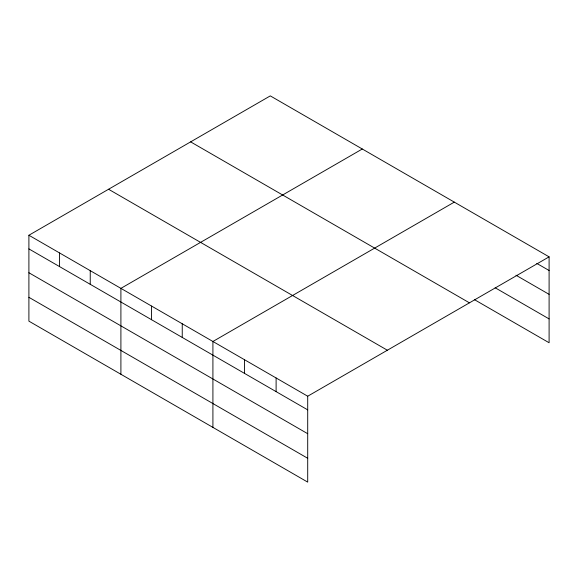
<?xml version="1.0" encoding="UTF-8"?>
<svg xmlns="http://www.w3.org/2000/svg" width="578" height="578" viewBox="0 0 578 578"><rect width="100%" height="100%" fill="white"/><g stroke="black" fill="none" stroke-linecap="round" stroke-linejoin="round"><path stroke-width="0.87" d="M28.9 235.246L307.706 396.212L307.706 482.117L28.9 321.151L28.9 235.246L270.294 95.883L549.1 256.849L549.1 342.754L474.343 299.592M362.298 149.001L120.903 288.364L120.903 374.269M454.308 202.119L212.914 341.482L212.914 427.388M307.706 396.212L549.1 256.849M536.767 263.387L549.1 270.504M515.959 275.215L549.1 294.346M495.151 287.765L549.1 318.911M190.632 141.87L469.437 302.836M108.563 189.259L387.368 350.225M28.9 248.901L307.706 409.867M28.9 272.744L307.706 433.71M28.9 297.309L307.706 458.275M276.111 377.969L276.111 391.624M244.508 359.726L244.508 373.381M182.243 323.781L182.243 337.436M151.573 306.073L151.573 319.728M90.24 270.663L90.24 284.318M59.57 252.954L59.57 266.61"/></g></svg>
